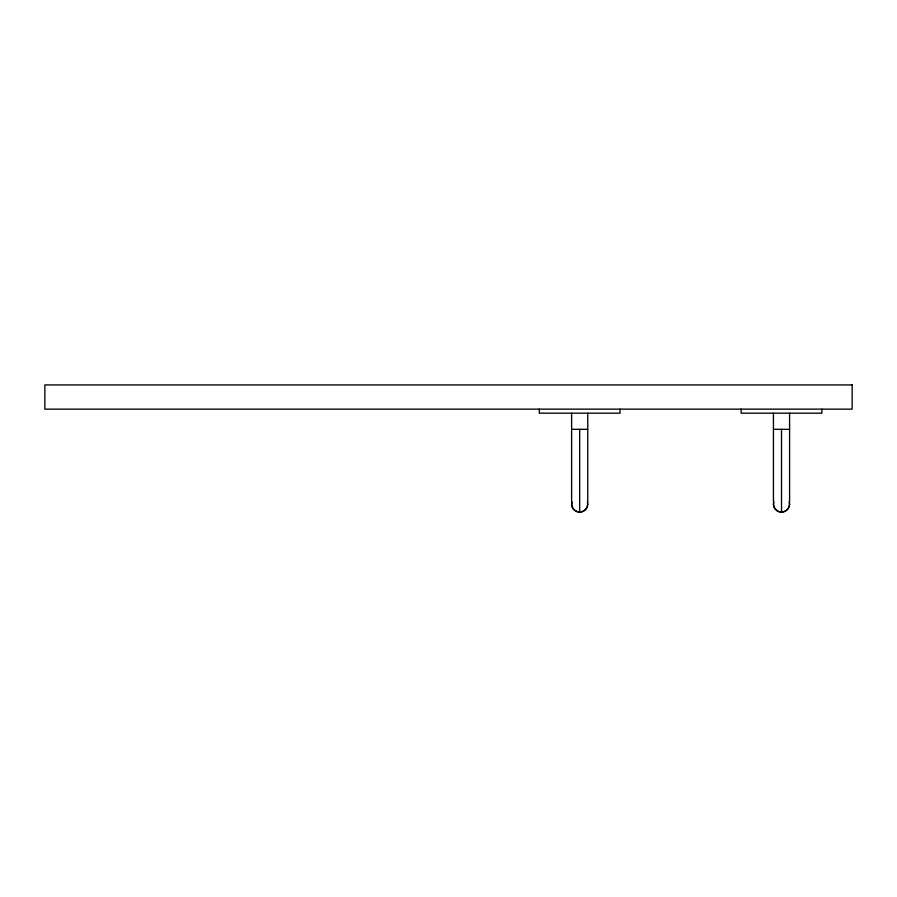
<?xml version="1.0" encoding="UTF-8"?>
<svg xmlns="http://www.w3.org/2000/svg" width="897" height="897" viewBox="0 0 897 897"><rect width="100%" height="100%" fill="white"/><g stroke="black" fill="none" stroke-linecap="round" stroke-linejoin="round"><path stroke-width="1.35" d="M571.613 429.327L587.759 429.327M773.438 429.327L789.584 429.327M821.876 409.144L821.876 413.181L741.146 413.181L741.146 409.144M789.584 413.181L789.584 501.457M781.511 429.327L781.511 512.075A8.073 8.073 0 0 1 773.719 501.916A8.073 8.073 0 0 0 781.511 512.075A8.073 8.073 0 0 0 789.304 501.916A8.073 8.073 0 0 1 781.511 512.075M773.438 413.181L773.438 501.457M620.051 409.144L620.051 413.181L539.321 413.181L539.321 409.144M587.759 413.181L587.759 501.457M579.686 429.327L579.686 512.075A8.073 8.073 0 0 0 587.479 501.916A8.073 8.073 0 0 1 579.686 512.075A8.073 8.073 0 0 1 571.894 501.916A8.073 8.073 0 0 0 579.686 512.075M571.613 413.181L571.613 501.457M852.15 384.925L44.85 384.925L44.85 409.144L852.15 409.144L852.15 384.925"/></g></svg>
